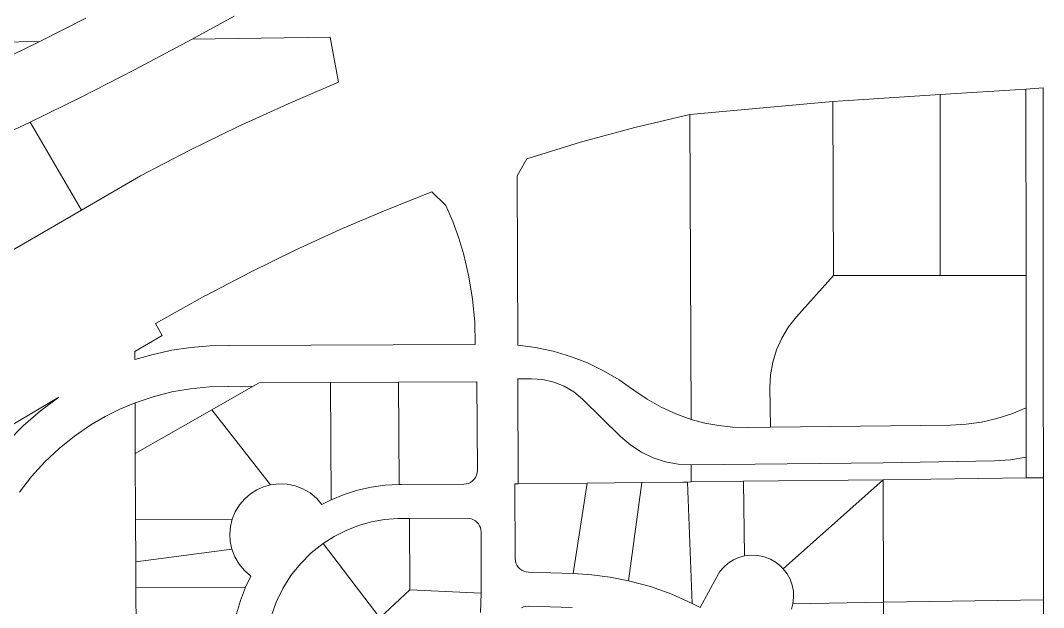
# Model space of a CAD drawing. Header units: feet. Extents: x 2741712 to 2750472, y 1004852 to 1013442.
# Drawn here: x 2747405 to 2748906, y 1006403 to 1007264 of the extents above; entities that cross this region are included whole.
import ezdxf

# ---------------------------------------------------------------- set-up
doc = ezdxf.new("R2010")
doc.units = ezdxf.units.FT
doc.header["$LTSCALE"] = 0.015
doc.header["$MEASUREMENT"] = 0
doc.layers.add('Carver County Parcels', color=7, linetype='Continuous')
doc.layers.add('Route_3_PSAs', color=1, linetype='Continuous', lineweight=100)

msp = doc.modelspace()

# ---------------------------------------------------------------- linework, layer by layer
at = {"layer": 'Carver County Parcels', "lineweight": 5, "ltscale": 100}
for p, q in [((2747500.3, 1007267.6), (2747432.9, 1007233.5)), ((2747656.7, 1007236.9), (2747718, 1007270.9)), ((2747432.9, 1007233.5), (2747192.1, 1007229.9)), ((2747336.5, 1007186.8), (2747432.9, 1007233.5)), ((2747570.7, 1007191.4), (2747656.7, 1007236.9)), ((2747859.1, 1007240), (2747656.7, 1007236.9)), ((2747871.4, 1007173.7), (2747859.1, 1007240)), ((2747494.5, 1007152.5), (2747570.7, 1007191.4)), ((2747797.4, 1007142.3), (2747871.4, 1007173.7)), ((2747418.7, 1007115.3), (2747494.5, 1007152.5)), ((2748754.5, 1007155.8), (2748612.3, 1007146.7)), ((2748880.5, 1007163.8), (2748754.5, 1007155.8)), ((2748754.5, 1007155.8), (2748754.8, 1006890.2)), ((2748905.6, 1007165.4), (2748880.5, 1007163.8)), ((2748880.5, 1007163.8), (2748880.8, 1006890.3)), ((2748906, 1006705.3), (2748905.6, 1007165.4)), ((2747724.3, 1007109), (2747797.4, 1007142.3)), ((2748597, 1007145.4), (2748387.1, 1007126.5)), ((2748612.3, 1007146.7), (2748597, 1007145.4)), ((2748597, 1007145.4), (2748598, 1006890)), ((2748387.1, 1007126.5), (2748306.6, 1007107.2)), ((2748388.9, 1006678.9), (2748387.1, 1007126.5)), ((2747332.8, 1007074.7), (2747418.7, 1007115.3)), ((2747494.2, 1006986.2), (2747418.7, 1007115.3)), ((2747418.7, 1007115.3), (2747418.7, 1007115.3)), ((2747652, 1007073.6), (2747724.3, 1007109)), ((2748306.6, 1007107.2), (2748226.8, 1007085.6)), ((2748226.8, 1007085.6), (2748147.7, 1007061.5)), ((2747580.8, 1007036.3), (2747652, 1007073.6)), ((2748147.7, 1007061.5), (2748133.5, 1007036.4)), ((2747494.2, 1006986.2), (2747580.8, 1007036.3)), ((2748133.5, 1007036.4), (2748134.5, 1006787.7)), ((2748008.6, 1007012.8), (2747940.9, 1006986.1)), ((2748029.1, 1006992.9), (2748008.6, 1007012.8)), ((2748039.1, 1006969.3), (2748029.1, 1006992.9)), ((2747360.7, 1006908.9), (2747494.2, 1006986.2)), ((2747940.9, 1006986.1), (2747873.9, 1006957.5)), ((2747873.9, 1006957.5), (2747807.7, 1006927.2)), ((2748047.8, 1006945.1), (2748039.1, 1006969.3)), ((2748055.3, 1006920.5), (2748047.8, 1006945.1)), ((2747807.7, 1006927.2), (2747742.3, 1006895.2)), ((2748062.9, 1006888.1), (2748055.3, 1006920.5)), ((2747742.3, 1006895.2), (2747677.8, 1006861.4)), ((2748068.3, 1006855.2), (2748062.9, 1006888.1)), ((2748543.7, 1006829.3), (2748598, 1006890)), ((2748754.8, 1006890.2), (2748598, 1006890)), ((2748598, 1006890), (2748598, 1006890)), ((2748754.8, 1006890.2), (2748880.8, 1006890.3)), ((2748754.8, 1006890.2), (2748754.8, 1006890.2)), ((2748880.8, 1006890.3), (2748880.8, 1006890.3)), ((2748880.8, 1006890.3), (2748881, 1006695.8)), ((2747676.1, 1006860.5), (2747602.7, 1006819.6)), ((2747677.8, 1006861.4), (2747676.1, 1006860.5)), ((2748071.4, 1006822.1), (2748068.3, 1006855.2)), ((2748072.1, 1006788.8), (2748071.4, 1006822.1)), ((2748532, 1006814.5), (2748543.7, 1006829.3)), ((2747602.7, 1006819.6), (2747612.3, 1006802)), ((2748532, 1006814.5), (2748522.2, 1006798.3)), ((2747612.3, 1006802), (2747572.5, 1006778.3)), ((2748522.2, 1006798.3), (2748514.5, 1006781)), ((2747572.5, 1006778.3), (2747572.6, 1006766.6)), ((2747599.5, 1006774.3), (2747626.8, 1006780.3)), ((2747626.8, 1006780.3), (2747654.5, 1006784.4)), ((2747654.5, 1006784.4), (2747682.4, 1006786.8)), ((2747682.4, 1006786.8), (2747710.4, 1006787.3)), ((2747710.4, 1006787.3), (2747711, 1006787.3)), ((2747711, 1006787.3), (2748072.1, 1006788.8)), ((2748072.1, 1006788.8), (2748072.1, 1006788.8)), ((2748134.5, 1006787.7), (2748160.7, 1006784.3)), ((2748160.7, 1006784.3), (2748186.6, 1006778.8)), ((2748186.6, 1006778.8), (2748212, 1006771.3)), ((2748514.5, 1006781), (2748508.9, 1006763)), ((2747572.6, 1006766.6), (2747599.5, 1006774.3)), ((2748212, 1006771.3), (2748236.7, 1006761.8)), ((2748236.7, 1006761.8), (2748260.6, 1006750.3)), ((2748505.6, 1006744.4), (2748508.9, 1006763)), ((2748260.6, 1006750.3), (2748283.4, 1006736.9)), ((2747754.7, 1006732.5), (2747745.9, 1006727.4)), ((2747859.7, 1006732.9), (2747754.7, 1006732.5)), ((2747959.7, 1006733.3), (2747859.7, 1006732.9)), ((2747860.4, 1006560.7), (2747859.7, 1006732.9)), ((2748074.7, 1006733.8), (2747959.7, 1006733.3)), ((2747960.3, 1006583.3), (2747959.7, 1006733.3)), ((2748075.2, 1006603.7), (2748074.7, 1006733.8)), ((2748154.8, 1006738.5), (2748134.7, 1006738.2)), ((2748134.7, 1006738.2), (2748135.3, 1006584)), ((2748171.2, 1006737.4), (2748154.8, 1006738.5)), ((2748187.3, 1006733.7), (2748171.2, 1006737.4)), ((2748202.6, 1006727.6), (2748187.3, 1006733.7)), ((2748283.4, 1006736.9), (2748305.1, 1006721.8)), ((2748504.7, 1006725.5), (2748505.6, 1006744.4)), ((2747626.5, 1006719.1), (2747599.3, 1006712.1)), ((2747654.1, 1006723.9), (2747626.5, 1006719.1)), ((2747682, 1006726.7), (2747654.1, 1006723.9)), ((2747710, 1006727.3), (2747682, 1006726.7)), ((2747685.2, 1006692.8), (2747745.9, 1006727.4)), ((2747710.6, 1006727.3), (2747710, 1006727.3)), ((2747745.9, 1006727.4), (2747710.6, 1006727.3)), ((2747745.9, 1006727.4), (2747745.9, 1006727.4)), ((2748216.7, 1006719.1), (2748202.6, 1006727.6)), ((2748229.4, 1006708.6), (2748216.7, 1006719.1)), ((2748305.1, 1006721.8), (2748324.6, 1006708.3)), ((2748505.4, 1006667.4), (2748504.7, 1006725.5)), ((2747460.6, 1006711.5), (2747121.5, 1006509.3)), ((2747433.8, 1006691.5), (2747460.6, 1006711.5)), ((2747572.8, 1006703.1), (2747550.4, 1006693.8)), ((2747599.3, 1006712.1), (2747572.8, 1006703.1)), ((2747572.8, 1006703.1), (2747573.1, 1006628.8)), ((2748286, 1006653.3), (2748229.4, 1006708.6)), ((2748324.6, 1006708.3), (2748345.1, 1006696.6)), ((2748906.1, 1006629.1), (2748906, 1006705.3)), ((2748906, 1006705.3), (2748906, 1006705.3)), ((2747408.6, 1006669.4), (2747433.8, 1006691.5)), ((2747550.4, 1006693.8), (2747528.7, 1006683)), ((2747573.1, 1006628.8), (2747685.2, 1006692.8)), ((2747771.8, 1006582.8), (2747685.2, 1006692.8)), ((2748345.1, 1006696.6), (2748366.6, 1006686.8)), ((2748366.6, 1006686.8), (2748388.9, 1006678.9)), ((2748837.9, 1006680), (2748859.8, 1006687)), ((2748859.8, 1006687), (2748881, 1006695.8)), ((2748881, 1006695.8), (2748881, 1006623.5)), ((2747528.7, 1006683), (2747507.7, 1006670.8)), ((2748388.9, 1006678.9), (2748409.1, 1006673.5)), ((2748388.9, 1006678.9), (2748388.9, 1006678.9)), ((2748409.1, 1006673.5), (2748429.7, 1006669.7)), ((2748769.8, 1006670.5), (2748792.8, 1006671.7)), ((2748792.8, 1006671.7), (2748815.5, 1006674.9)), ((2748815.5, 1006674.9), (2748837.9, 1006680)), ((2747385.2, 1006645.4), (2747408.6, 1006669.4)), ((2747507.7, 1006670.8), (2747483.9, 1006654.4)), ((2748429.7, 1006669.7), (2748450.5, 1006667.5)), ((2748450.5, 1006667.5), (2748471.4, 1006667)), ((2748471.4, 1006667), (2748505.4, 1006667.4)), ((2748505.4, 1006667.4), (2748769.8, 1006670.5)), ((2747483.9, 1006654.4), (2747461.3, 1006636.3)), ((2748300.4, 1006640.9), (2748286, 1006653.3)), ((2747461.3, 1006636.3), (2747440.3, 1006616.4)), ((2747573.1, 1006628.8), (2747573.5, 1006531.8)), ((2747573.1, 1006628.8), (2747573.1, 1006628.8)), ((2748316.3, 1006630.6), (2748300.4, 1006640.9)), ((2748333.4, 1006622.4), (2748316.3, 1006630.6)), ((2748906.2, 1006593.1), (2748906.1, 1006629.1)), ((2747440.3, 1006616.4), (2747420.8, 1006595)), ((2748351.5, 1006616.5), (2748333.4, 1006622.4)), ((2748370.1, 1006613), (2748351.5, 1006616.5)), ((2748389.1, 1006612), (2748370.1, 1006613)), ((2748670.8, 1006615.3), (2748389.1, 1006612)), ((2748389.3, 1006587), (2748389.1, 1006612)), ((2748389.1, 1006612), (2748389.1, 1006612)), ((2748834.3, 1006617.8), (2748670.8, 1006615.3)), ((2748857.8, 1006619.4), (2748834.3, 1006617.8)), ((2748881, 1006623.5), (2748857.8, 1006619.4)), ((2748881.1, 1006592.8), (2748881, 1006623.5)), ((2748072.6, 1006593.7), (2748074, 1006596.9)), ((2748074, 1006596.9), (2748074.9, 1006600.3)), ((2748074.9, 1006600.3), (2748075.2, 1006603.7)), ((2747420.8, 1006595), (2747403.1, 1006572.1)), ((2747761.3, 1006579.9), (2747771.8, 1006582.8)), ((2747771.8, 1006582.8), (2747783.9, 1006584.3)), ((2747771.8, 1006582.8), (2747771.8, 1006582.8)), ((2747783.9, 1006584.3), (2747796, 1006583.8)), ((2747796, 1006583.8), (2747807.9, 1006581.4)), ((2747807.9, 1006581.4), (2747819.2, 1006577)), ((2747919.3, 1006579.2), (2747939.7, 1006582.1)), ((2747939.7, 1006582.1), (2747960.3, 1006583.3)), ((2747960.3, 1006583.3), (2747963.3, 1006583.3)), ((2747960.3, 1006583.3), (2747960.3, 1006583.3)), ((2747963.3, 1006583.3), (2748055.3, 1006583.7)), ((2748055.3, 1006583.7), (2748058.8, 1006584)), ((2748058.8, 1006584), (2748062.1, 1006584.9)), ((2748062.1, 1006584.9), (2748065.3, 1006586.4)), ((2748065.3, 1006586.4), (2748068.1, 1006588.4)), ((2748068.1, 1006588.4), (2748070.6, 1006590.9)), ((2748070.6, 1006590.9), (2748072.6, 1006593.7)), ((2748135.3, 1006584), (2748130.3, 1006584)), ((2748130.3, 1006584), (2748130.7, 1006474.4)), ((2748135.3, 1006584), (2748236.3, 1006585.2)), ((2748236.3, 1006585.2), (2748215.9, 1006452.5)), ((2748316.9, 1006586.1), (2748236.3, 1006585.2)), ((2748297.3, 1006442), (2748316.9, 1006586.1)), ((2748377.2, 1006586.9), (2748316.9, 1006586.1)), ((2748377.2, 1006586.9), (2748383.6, 1006586.9)), ((2748389.3, 1006587), (2748383.6, 1006586.9)), ((2748383.6, 1006586.9), (2748390.8, 1006408.7)), ((2748466.1, 1006587.9), (2748389.3, 1006587)), ((2748466.1, 1006587.9), (2748671.1, 1006590.3)), ((2748466.1, 1006587.9), (2748467.4, 1006478.5)), ((2748671.1, 1006590.3), (2748524.3, 1006459.6)), ((2748671.1, 1006590.3), (2748881.1, 1006592.8)), ((2748671.1, 1006590.3), (2748671.3, 1006410.3)), ((2748881.1, 1006592.8), (2748906.2, 1006593.1)), ((2748881.1, 1006592.8), (2748881.1, 1006592.8)), ((2748906.3, 1006413.9), (2748906.2, 1006593.1)), ((2747733.7, 1006562.3), (2747742, 1006569.5)), ((2747742, 1006569.5), (2747751.3, 1006575.4)), ((2747751.3, 1006575.4), (2747761.3, 1006579.9)), ((2747819.2, 1006577), (2747829.7, 1006570.9)), ((2747829.7, 1006570.9), (2747839, 1006563.2)), ((2747860.4, 1006560.7), (2747879.5, 1006568.5)), ((2747879.5, 1006568.5), (2747899.2, 1006574.7)), ((2747899.2, 1006574.7), (2747919.3, 1006579.2)), ((2747719.9, 1006543.3), (2747726.1, 1006553.3)), ((2747726.1, 1006553.3), (2747733.7, 1006562.3)), ((2747839, 1006563.2), (2747847, 1006554.1)), ((2747847, 1006554.1), (2747860.4, 1006560.7)), ((2747860.4, 1006560.7), (2747860.4, 1006560.7)), ((2747715.4, 1006532.3), (2747719.9, 1006543.3)), ((2747573.5, 1006531.8), (2747715.4, 1006532.3)), ((2747573.5, 1006531.8), (2747573.8, 1006469.9)), ((2747711.9, 1006510.5), (2747712.8, 1006521.5)), ((2747712.8, 1006521.5), (2747715.4, 1006532.3)), ((2747900.7, 1006522.9), (2747882.5, 1006515.8)), ((2747919.6, 1006528.2), (2747900.7, 1006522.9)), ((2747938.9, 1006531.7), (2747919.6, 1006528.2)), ((2747958.5, 1006533.2), (2747938.9, 1006531.7)), ((2747963.5, 1006533.3), (2747958.5, 1006533.2)), ((2747975.5, 1006533.4), (2747963.5, 1006533.3)), ((2748060.5, 1006533.7), (2747975.5, 1006533.4)), ((2747975.5, 1006533.4), (2747975.9, 1006428.4)), ((2748063.6, 1006533.5), (2748060.5, 1006533.7)), ((2748066.7, 1006532.7), (2748063.6, 1006533.5)), ((2748069.6, 1006531.5), (2748066.7, 1006532.7)), ((2748072.3, 1006529.9), (2748069.6, 1006531.5)), ((2748074.7, 1006527.9), (2748072.3, 1006529.9)), ((2748076.7, 1006525.5), (2748074.7, 1006527.9)), ((2748078.4, 1006522.8), (2748076.7, 1006525.5)), ((2748079.6, 1006519.9), (2748078.4, 1006522.8)), ((2747712.5, 1006499.4), (2747711.9, 1006510.5)), ((2747865, 1006506.9), (2747849.1, 1006496.8)), ((2747882.5, 1006515.8), (2747865, 1006506.9)), ((2748080.3, 1006516.9), (2748079.6, 1006519.9)), ((2748080.6, 1006513.8), (2748080.3, 1006516.9)), ((2748080.9, 1006423.8), (2748080.6, 1006513.8)), ((2747714.8, 1006488.5), (2747712.5, 1006499.4)), ((2747849.1, 1006496.8), (2747831.5, 1006482.8)), ((2747849.1, 1006496.8), (2747931.9, 1006387.6)), ((2747573.8, 1006469.9), (2747714.8, 1006488.5)), ((2747714.8, 1006488.5), (2747714.8, 1006488.5)), ((2747719.2, 1006477), (2747714.8, 1006488.5)), ((2747725.4, 1006466.4), (2747719.2, 1006477)), ((2747831.5, 1006482.8), (2747815.6, 1006467)), ((2748451, 1006472.5), (2748459, 1006476.1)), ((2748459, 1006476.1), (2748467.4, 1006478.5)), ((2748467.4, 1006478.5), (2748477.1, 1006479.6)), ((2748467.4, 1006478.5), (2748467.4, 1006478.5)), ((2748477.1, 1006479.6), (2748486.9, 1006479.2)), ((2748486.9, 1006479.2), (2748496.5, 1006477.2)), ((2748496.5, 1006477.2), (2748505.6, 1006473.7)), ((2747573.8, 1006469.9), (2747573.9, 1006431.8)), ((2747733.3, 1006456.9), (2747725.4, 1006466.4)), ((2747815.6, 1006467), (2747801.6, 1006449.5)), ((2748130.7, 1006474.4), (2748131, 1006471)), ((2748131, 1006471), (2748131.9, 1006467.7)), ((2748131.9, 1006467.7), (2748133.3, 1006464.6)), ((2748133.3, 1006464.6), (2748135.2, 1006461.8)), ((2748135.2, 1006461.8), (2748137.6, 1006459.4)), ((2748431.3, 1006455.3), (2748437, 1006462)), ((2748437, 1006462), (2748443.6, 1006467.7)), ((2748443.6, 1006467.7), (2748451, 1006472.5)), ((2748505.6, 1006473.7), (2748514.1, 1006468.8)), ((2748514.1, 1006468.8), (2748519.5, 1006464.5)), ((2748519.5, 1006464.5), (2748524.3, 1006459.6)), ((2747742.6, 1006448.8), (2747733.3, 1006456.9)), ((2747734.8, 1006432.4), (2747742.6, 1006448.8)), ((2747801.6, 1006449.5), (2747789.6, 1006430.6)), ((2748137.6, 1006459.4), (2748140.4, 1006457.4)), ((2748140.4, 1006457.4), (2748143.4, 1006455.9)), ((2748143.4, 1006455.9), (2748146.7, 1006454.9)), ((2748146.7, 1006454.9), (2748150.1, 1006454.5)), ((2748150.1, 1006454.5), (2748215.9, 1006452.5)), ((2748215.9, 1006452.5), (2748243.2, 1006450.7)), ((2748215.9, 1006452.5), (2748215.9, 1006452.5)), ((2748243.2, 1006450.7), (2748270.4, 1006447.3)), ((2748270.4, 1006447.3), (2748297.3, 1006442)), ((2748402.5, 1006402.7), (2748426.6, 1006447.9)), ((2748426.6, 1006447.9), (2748431.3, 1006455.3)), ((2748524.3, 1006459.6), (2748524.3, 1006459.6)), ((2748524.3, 1006459.6), (2748529.9, 1006452.3)), ((2748529.9, 1006452.3), (2748534.3, 1006444.2)), ((2747734.8, 1006432.4), (2747573.9, 1006431.8)), ((2747574.3, 1006331.8), (2747573.9, 1006431.8)), ((2747727.4, 1006413.2), (2747734.8, 1006432.4)), ((2747734.8, 1006432.4), (2747734.8, 1006432.4)), ((2748297.3, 1006442), (2748297.3, 1006442)), ((2748297.3, 1006442), (2748329.3, 1006433.4)), ((2748329.3, 1006433.4), (2748360.5, 1006422.3)), ((2748534.3, 1006444.2), (2748537.4, 1006435.6)), ((2748537.4, 1006435.6), (2748539.1, 1006426.6)), ((2747789.6, 1006430.6), (2747779.8, 1006410.4)), ((2747931.9, 1006387.6), (2747975.9, 1006428.4)), ((2747975.9, 1006428.4), (2747975.9, 1006428.4)), ((2748080.9, 1006423.8), (2747975.9, 1006428.4)), ((2748079.9, 1006395.5), (2748080.9, 1006423.8)), ((2748080.9, 1006423.8), (2748080.9, 1006423.8)), ((2748360.5, 1006422.3), (2748390.8, 1006408.7)), ((2748539.5, 1006417.4), (2748538.4, 1006408.3)), ((2748539.1, 1006426.6), (2748539.5, 1006417.4)), ((2747721.7, 1006393.5), (2747727.4, 1006413.2)), ((2747779.8, 1006410.4), (2747772.3, 1006389.3)), ((2748143.1, 1006403.5), (2748140, 1006402.2)), ((2748146.3, 1006404.3), (2748143.1, 1006403.5)), ((2748149.7, 1006404.5), (2748146.3, 1006404.3)), ((2748214.4, 1006402.5), (2748149.7, 1006404.5)), ((2748390.8, 1006408.7), (2748402.5, 1006402.7)), ((2748390.8, 1006408.7), (2748390.8, 1006408.7)), ((2748538.4, 1006408.3), (2748536.3, 1006400.3)), ((2748538.4, 1006408.3), (2748671.3, 1006410.3)), ((2748671.3, 1006410.3), (2748906.3, 1006413.9)), ((2748671.3, 1006410.3), (2748671.3, 1006360.3)), ((2748671.3, 1006410.3), (2748671.3, 1006410.3)), ((2748906.4, 1006363.9), (2748906.3, 1006413.9)), ((2748906.3, 1006413.9), (2748906.3, 1006413.9))]:
    msp.add_line(p, q, dxfattribs=at)
at = {"layer": 'Route_3_PSAs', "ltscale": 50, "flags": 128}
msp.add_lwpolyline([(2748904.7, 1008635.8), (2748905.1, 1008033.5), (2748056.2, 1007569.7), (2747950.7, 1007698), (2747760.5, 1007541.8), (2747541.3, 1007371.6, -0.167177), (2747102.2, 1007236.9), (2746719.1, 1007234.3), (2746717.6, 1007784.5), (2746264.8, 1007779), (2746216.6, 1007627.7)], format="xyb", dxfattribs=at)

doc.saveas('drawing.dxf')
